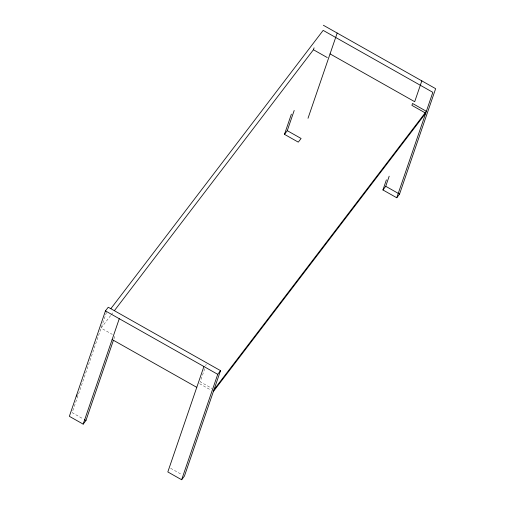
<?xml version="1.0" encoding="UTF-8"?>
<svg xmlns="http://www.w3.org/2000/svg" width="505" height="505" viewBox="0 0 505 505"><rect width="100%" height="100%" fill="white"/><g stroke="black" fill="none" stroke-linecap="round" stroke-linejoin="round"><path stroke-width="0.38" stroke-dasharray="2.52 1.89" d="M106.498 312.336L72.152 412.661L83.338 418.98M113.922 338.836L114.932 335.875M204.714 368.682L200.22 381.793L212.068 388.484M205.712 365.765L206.21 364.313M110.677 315.53L101.114 328.067L112.299 334.386M111.157 314.905L113.549 311.768M199.576 383.686L210.762 390.005M170.614 468.274L181.8 474.599"/><path stroke-width="0.76" d="M203.906 366.523L167.818 471.941L181.636 479.75L184.432 476.082L220.527 370.657L108.247 307.236L105.45 310.903L69.355 416.322L83.173 424.131L85.97 420.463L113.41 340.313M83.173 424.131L119.268 318.705M294.188 110.475L287.269 130.675L301.094 138.477L298.291 142.145L284.473 134.343L291.391 114.143M114.502 310.518L313.435 49.749L314.085 47.855M181.636 479.75L217.731 374.325L220.527 370.657M308.006 118.277L337.182 33.059M323.364 25.25L435.645 88.678L399.55 194.097L396.753 197.764L382.935 189.962L386.394 179.856M382.935 189.962L385.732 186.294L389.191 176.195M421.827 80.869L414.693 101.701L330.055 53.89M396.753 197.764L432.848 92.339L323.162 30.382L110.835 308.7M76.268 396.122L77.202 394.904M284.473 134.343L287.269 130.675M214.044 389.595L426.365 111.283L412.547 103.474L411.897 105.368L425.715 113.177L213.394 391.489M313.435 49.749L327.253 57.557M385.732 186.294L399.55 194.097M105.45 310.903L217.731 374.325M112.135 339.543L196.78 387.354M84.657 419.718L85.97 420.463"/></g></svg>
